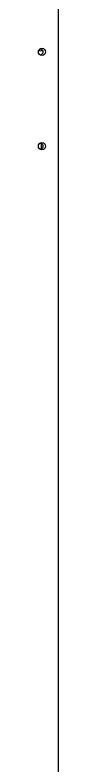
# Model space of a CAD drawing. Header units: millimetres. Extents: x 2355 to 9028, y 2010 to 7655.
# Drawn here: x 6739 to 6751.7, y 2480.1 to 2950.3 of the extents above; entities that cross this region are included whole.
import ezdxf

# ---------------------------------------------------------------- set-up
doc = ezdxf.new("R2010")
doc.units = ezdxf.units.MM
doc.header["$LTSCALE"] = 739.2
doc.layers.get('0').update_dxf_attribs({"linetype": 'CONTINUOUS'})
doc.layers.add('ASSI', color=7, linetype='CONTINUOUS')
doc.layers.add('GEOM', color=7, linetype='CONTINUOUS')

msp = doc.modelspace()

# ---------------------------------------------------------------- linework, layer by layer
at = {"linetype": 'Continuous'}
msp.add_arc((6740.22, 2868.18), 1.75, 253.5495, 106.4505, dxfattribs=at)
at = {"layer": 'ASSI', "linetype": 'Continuous'}
for centre in [(6741.22, 2927.18), (6741.22, 2868.18)]:
    msp.add_circle(centre, 2.25, dxfattribs=at)
at = {"layer": 'ASSI', "color": 7, "linetype": 'Continuous'}
msp.add_arc((6740.22, 2930.18), 2.25, 243.1543, 303.9447, dxfattribs=at)
at = {"layer": 'ASSI', "linetype": 'Continuous'}
msp.add_arc((6740.22, 2927.18), 1.75, 249.7982, 110.2018, dxfattribs=at)
at = {"layer": 'GEOM', "linetype": 'Continuous'}
msp.add_line((6751.72, 2139.28), (6751.72, 3153.68), dxfattribs=at)
at = {"layer": 'GEOM', "color": 7, "linetype": 'Continuous'}
msp.add_line((6740.72, 2869.85), (6740.72, 2866.5), dxfattribs=at)

doc.saveas('drawing.dxf')
